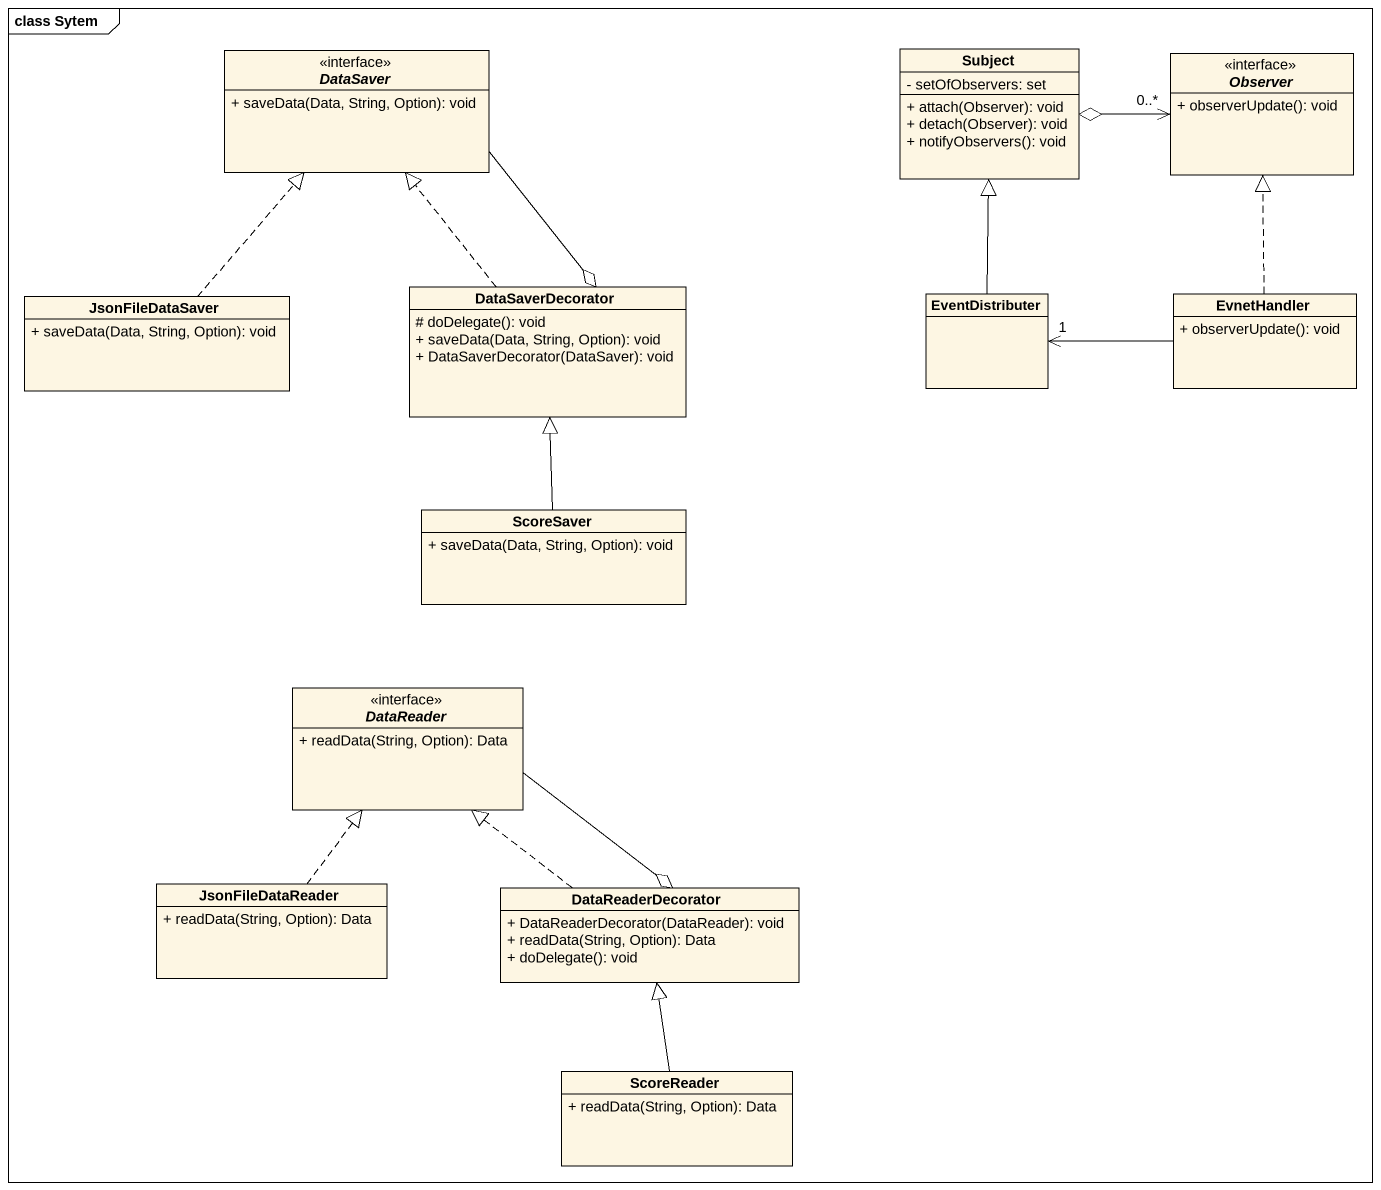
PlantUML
@startuml
mainframe class Sytem
hide circle
hide empty members
skinparam classAttributeIconSize 0
interface DataSaver {
  + saveData(Data, String, Option): void
}
class Subject {
  - setOfObservers: set
  + attach(Observer): void
  + detach(Observer): void
  + notifyObservers(): void
}
interface Observer {
  + observerUpdate(): void
}
class JsonFileDataSaver {
  + saveData(Data, String, Option): void
}
class DataSaverDecorator {
  # doDelegate(): void
  + saveData(Data, String, Option): void
  + DataSaverDecorator(DataSaver): void
}
class EventDistributer
class EvnetHandler {
  + observerUpdate(): void
}
class ScoreSaver {
  + saveData(Data, String, Option): void
}
interface DataReader {
  + readData(String, Option): Data
}
class JsonFileDataReader {
  + readData(String, Option): Data
}
class DataReaderDecorator {
  + DataReaderDecorator(DataReader): void
  + readData(String, Option): Data
  + doDelegate(): void
}
class ScoreReader {
  + readData(String, Option): Data
}
DataSaver --o DataSaverDecorator
Observer "0..*" <-left-o Subject
JsonFileDataSaver .up.|> DataSaver
DataSaverDecorator .up.|> DataSaver
EventDistributer -up-|> Subject
EvnetHandler .up.|> Observer
EvnetHandler -left-> "1" EventDistributer
ScoreSaver -up-|> DataSaverDecorator
DataReader --o DataReaderDecorator
JsonFileDataReader .up.|> DataReader
DataReaderDecorator .up.|> DataReader
ScoreReader -up-|> DataReaderDecorator
@enduml
